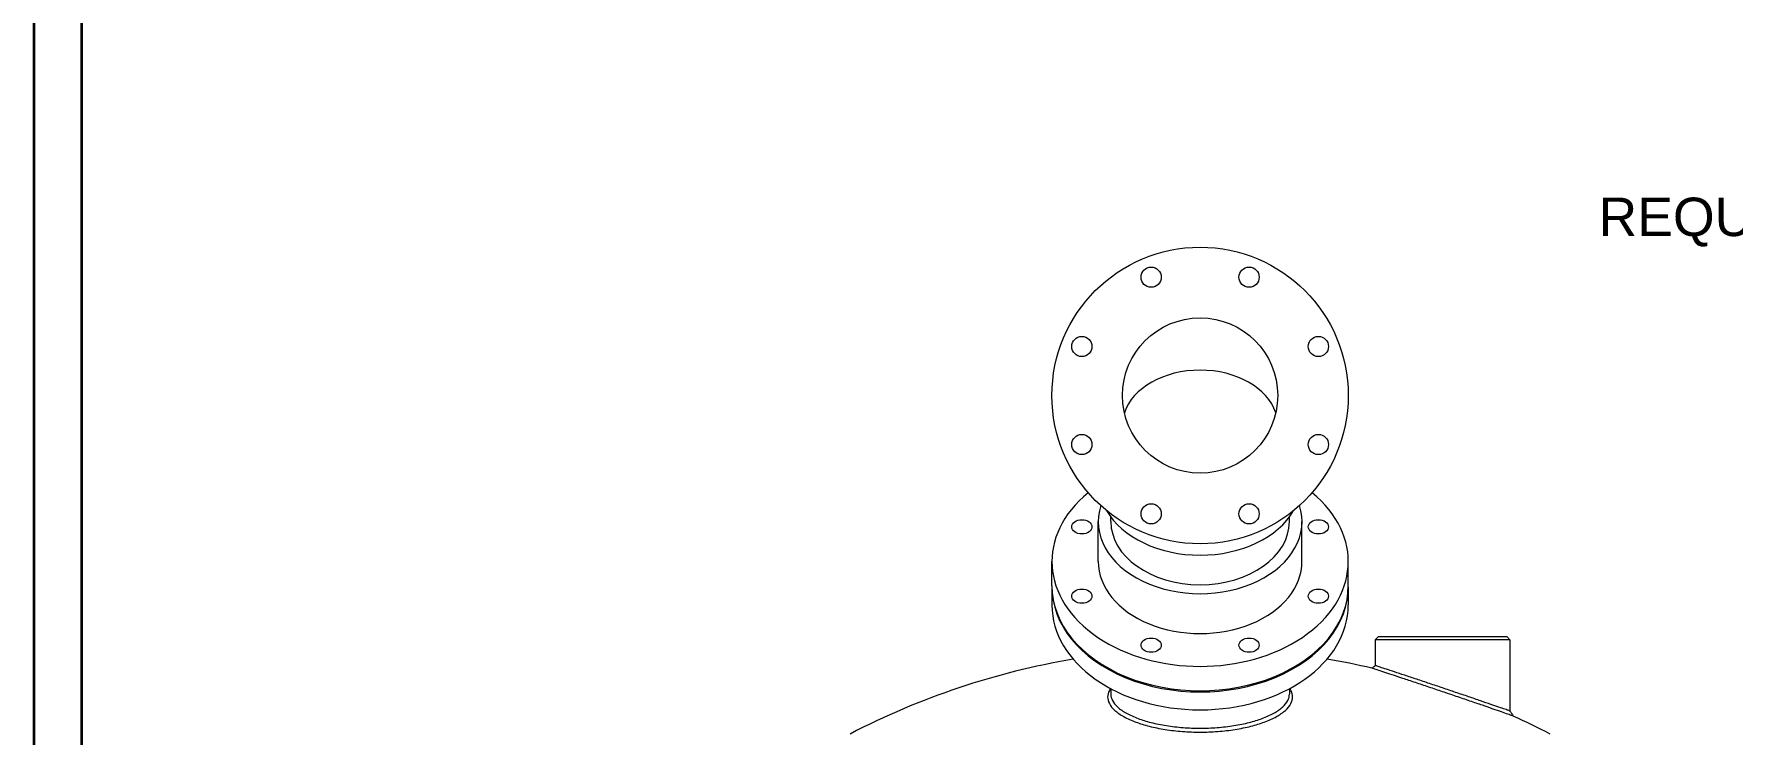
# Model space of a CAD drawing. Header units: inches. Extents: x 12 to 318, y 5 to 204.
# Drawn here: x 11.9 to 74.9, y 95.8 to 121.8 of the extents above; entities that cross this region are included whole.
import ezdxf

# ---------------------------------------------------------------- set-up
doc = ezdxf.new("R2010")
doc.units = ezdxf.units.IN
doc.header["$LTSCALE"] = 9.5
doc.header["$MEASUREMENT"] = 0
doc.layers.get('0').update_dxf_attribs({"lineweight": 25})
for name, color, linetype, lineweight in [('Border', 7, 'Continuous', 35), ('Symbol (ANSI)', 7, 'Continuous', 25), ('Visible', 7, 'Continuous', 18)]:
    doc.layers.add(name, color=color, linetype=linetype, lineweight=lineweight)
doc.styles.add('MEMCOR Medium', font='arial.ttf')
doc.dimstyles.new('Default (ANSI)$7', dxfattribs={"dimscale": 9.5, "dimtxt": 0.15, "dimasz": 0.098425, "dimexe": 0.125, "dimexo": 0.0625, "dimgap": 0.031496, "dimtad": 0, "dimtih": 1, "dimtoh": 1, "dimdec": 4, "dimzin": 3, "dimdsep": 46, "dimlunit": 5, "dimtxsty": 'MEMCOR Medium', "dimcen": 0.09, "dimdle": 0.393701, "dimclrd": 256, "dimclre": 256, "dimclrt": 256, "dimadec": 0, "dimazin": 1, "dimtfac": 0.8, "dimtofl": 0, "dimtmove": 0, "dimatfit": 3, "dimfxl": 1, "dimfrac": 1, "dimtolj": 1, "dimtzin": 4, "dimlwd": -1, "dimlwe": -1, "dimarcsym": 0})

# ---------------------------------------------------------------- blocks, each defined once
blk = doc.blocks.new('Borders 22x34_D')
at = {"layer": 'Border'}
for p, q in [((1.25, 21.5), (1.25, 0.5)), ((1.4375, 0.5), (1.4375, 21.3125))]:
    blk.add_line(p, q, dxfattribs=at)

msp = doc.modelspace()

# ---------------------------------------------------------------- linework, layer by layer
at = {"layer": 'Visible'}
for p, q in [((51.373561, 102.200278), (51.373561, 103.680783)), ((51.842311, 103.680783), (51.842311, 103.847992)), ((58.467311, 103.680783), (58.467311, 103.847992)), ((58.936061, 102.200278), (58.936061, 103.680783)), ((49.654811, 101.294298), (49.654811, 102.200278)), ((60.654811, 101.294298), (60.654811, 102.200278)), ((49.654811, 101.251871), (49.654811, 100.587191)), ((60.654811, 101.251871), (60.654811, 100.587191)), ((61.774811, 99.414298), (61.654811, 99.294298)), ((66.654811, 99.294298), (61.654811, 99.294298)), ((61.654811, 99.294298), (61.654811, 98.33965)), ((61.774811, 99.414298), (66.534811, 99.414298)), ((66.534811, 99.414298), (66.654811, 99.294298)), ((66.654811, 99.294298), (66.654811, 96.655225)), ((51.839811, 97.483904), (51.839811, 97.278781)), ((58.469811, 97.483904), (58.469811, 97.278781))]:
    msp.add_line(p, q, dxfattribs=at)
for centre, radius in [((55.154811, 108.356527), 5.5), ((53.337064, 112.744955), 0.375), ((56.972557, 112.744955), 0.375), ((55.154811, 108.356527), 2.8805), ((50.766383, 110.174273), 0.375), ((59.543238, 110.174273), 0.375), ((50.766383, 106.53878), 0.375), ((59.543238, 106.53878), 0.375), ((53.337064, 103.968099), 0.375), ((56.972557, 103.968099), 0.375)]:
    msp.add_circle(centre, radius, dxfattribs=at)
for start, end in [(99.61596979, 117.44381692), (76.92366009, 80.38403021), (62.55618308, 65.65532086)]:
    msp.add_arc((55.154811, 70.782078), 28.192219, start, end, dxfattribs=at)
for centre, major_axis, start_param, end_param in [((55.154811, 107.260511), (2.8805, 0), 0.224776759, 2.916815895), ((55.154811, 102.200278), (-5.5, 0), 5.568100779, 10.139862489), ((55.154811, 103.680783), (-3.78125, 0), 6.059053654, 9.648909614), ((55.154811, 105.082622), (3.7445, 0), 3.525520998, 5.899256963), ((55.154811, 103.680783), (3.3125, 0), 3.141592654, 6.283185307), ((55.154811, 102.200278), (-3.78125, 0), 0, 3.141592654), ((55.154811, 101.251871), (5.5, 0), 3.136138081, 6.28863988), ((55.154811, 101.294298), (-5.5, 0), 0, 3.141592654), ((55.154811, 100.587191), (5.5, 0), 3.141592654, 6.283185307)]:
    msp.add_ellipse(centre, major_axis=major_axis, ratio=0.707106781, start_param=start_param, end_param=end_param, dxfattribs=at)
for centre, major_axis in [((50.766383, 103.485619), (-0.375, 0)), ((59.543238, 103.485619), (0.375, 0)), ((50.766383, 100.914938), (-0.375, 0)), ((59.543238, 100.914938), (0.375, 0)), ((53.337064, 99.097191), (-0.375, 0)), ((56.972557, 99.097191), (0.375, 0))]:
    msp.add_ellipse(centre, major_axis=major_axis, ratio=0.707106781, dxfattribs=at)
for points in [[(61.533274, 98.243259), (61.573785, 98.275391), (61.6143, 98.307518), (61.654811, 98.33965)], [(66.654811, 96.655225), (66.695309, 96.592645), (66.735848, 96.530085), (66.776347, 96.467505)]]:
    msp.add_open_spline(points, degree=3, dxfattribs=at)
for points, knots in [([(66.654811, 96.655225), (66.654811, 96.655225), (66.639861, 96.660427), (66.577326, 96.682167), (66.529754, 96.698699), (66.404664, 96.742102), (66.327041, 96.769008), (66.148775, 96.830674), (66.048126, 96.865433), (65.828604, 96.941073), (65.701013, 96.984948), (65.423823, 97.079983), (65.274234, 97.131138), (64.962859, 97.23728), (64.800849, 97.292342), (64.475634, 97.402521), (64.312426, 97.457638), (63.99759, 97.563649), (63.83468, 97.618342), (63.509873, 97.727051), (63.347975, 97.781068), (63.036698, 97.884633), (62.887093, 97.934256), (62.609825, 98.026006), (62.482173, 98.06813), (62.262311, 98.14055), (62.161438, 98.173707), (61.982841, 98.232325), (61.905112, 98.25779), (61.779893, 98.298776), (61.732299, 98.314333), (61.669751, 98.334772), (61.654811, 98.33965), (61.654811, 98.33965)], [9.840972787, 9.840972787, 9.840972787, 9.840972787, 11.033928418, 11.033928418, 12.226884048, 12.226884048, 13.419839679, 13.419839679, 14.61279531, 14.61279531, 15.880082876, 15.880082876, 17.147370442, 17.147370442, 18.414658008, 18.414658008, 19.681945574, 19.681945574, 20.946056307, 20.946056307, 22.210167041, 22.210167041, 23.474277775, 23.474277775, 24.738388509, 24.738388509, 25.930987186, 25.930987186, 27.123585863, 27.123585863, 28.316184541, 28.316184541, 29.508783218, 29.508783218, 29.508783218, 29.508783218]), ([(66.776347, 96.467505), (66.776347, 96.467505), (66.760671, 96.473), (66.695103, 96.495959), (66.645226, 96.513418), (66.514085, 96.559246), (66.432712, 96.587652), (66.245847, 96.652741), (66.140349, 96.689425), (65.910191, 96.76926), (65.776376, 96.815578), (65.485671, 96.915884), (65.32879, 96.969867), (65.002239, 97.081854), (64.832334, 97.139937), (64.491271, 97.256139), (64.320109, 97.314258), (63.989956, 97.426014), (63.819128, 97.483658), (63.478523, 97.598216), (63.308744, 97.655131), (62.982302, 97.764238), (62.825403, 97.816509), (62.534609, 97.913144), (62.400726, 97.957506), (62.170188, 98.033746), (62.064439, 98.06864), (61.877202, 98.130327), (61.795709, 98.157123), (61.664424, 98.200251), (61.614522, 98.21662), (61.54894, 98.238126), (61.533274, 98.243259), (61.533274, 98.243259)], [-30.936788575, -30.936788575, -30.936788575, -30.936788575, -29.685853996, -29.685853996, -28.434919417, -28.434919417, -27.183984838, -27.183984838, -25.933050259, -25.933050259, -24.603273791, -24.603273791, -23.273497323, -23.273497323, -21.943720855, -21.943720855, -20.613944387, -20.613944387, -19.287734437, -19.287734437, -17.961524487, -17.961524487, -16.635314537, -16.635314537, -15.309104586, -15.309104586, -14.058571488, -14.058571488, -12.80803839, -12.80803839, -11.557505292, -11.557505292, -10.306972193, -10.306972193, -10.306972193, -10.306972193]), ([(51.830835, 97.488722), (51.814273, 97.465544), (51.799612, 97.442241), (51.74217, 97.336916), (51.721112, 97.254203), (51.721112, 97.094367), (51.741775, 97.011307), (51.830084, 96.844338), (51.897716, 96.76043), (52.07864, 96.597875), (52.192061, 96.519123), (52.457408, 96.372242), (52.609364, 96.304124), (52.920934, 96.189171), (53.087648, 96.137359), (53.452213, 96.045052), (53.650064, 96.004563), (54.064501, 95.939063), (54.28147, 95.914), (54.719427, 95.88099), (54.940419, 95.873052), (55.369202, 95.873052), (55.590194, 95.88099), (56.028151, 95.914), (56.24512, 95.939063), (56.659557, 96.004563), (56.857408, 96.045052), (57.221973, 96.137359), (57.388687, 96.189171), (57.700258, 96.304124), (57.852213, 96.372242), (58.11756, 96.519123), (58.230981, 96.597875), (58.411905, 96.76043), (58.479537, 96.844338), (58.567846, 97.011307), (58.588509, 97.094367), (58.588509, 97.173901)], [25.451513694, 25.451513694, 25.451513694, 25.451513694, 25.976384315, 25.976384315, 27.817581639, 27.817581639, 29.641187599, 29.641187599, 31.464793558, 31.464793558, 33.288399517, 33.288399517, 35.112005476, 35.112005476, 36.74566655, 36.74566655, 38.379327623, 38.379327623, 40.012988697, 40.012988697, 41.64664977, 41.64664977, 43.280310843, 43.280310843, 44.913971917, 44.913971917, 46.54763299, 46.54763299, 48.181294064, 48.181294064, 50.004900023, 50.004900023, 51.828505982, 51.828505982, 53.652111941, 53.652111941, 55.475717901, 55.475717901, 55.475717901, 55.475717901]), ([(51.839811, 97.278781), (51.839811, 97.20157), (51.859766, 97.120969), (51.945029, 96.95901), (52.010321, 96.877653), (52.184956, 96.720092), (52.294424, 96.643788), (52.550483, 96.501509), (52.697103, 96.435546), (52.997826, 96.324198), (53.158816, 96.273997), (53.510855, 96.184577), (53.701903, 96.145362), (54.102079, 96.081931), (54.311577, 96.057664), (54.734443, 96.025703), (54.947815, 96.018018), (55.361806, 96.018018), (55.575178, 96.025703), (55.998044, 96.057664), (56.207542, 96.081931), (56.607718, 96.145362), (56.798766, 96.184577), (57.150805, 96.273997), (57.311795, 96.324198), (57.612518, 96.435546), (57.759138, 96.501509), (58.015197, 96.643788), (58.124665, 96.720092), (58.2993, 96.877653), (58.364592, 96.95901), (58.449855, 97.120969), (58.469811, 97.20157), (58.469811, 97.278781)], [-26.690082261, -26.690082261, -26.690082261, -26.690082261, -24.931125031, -24.931125031, -23.1721678, -23.1721678, -21.41321057, -21.41321057, -19.654253339, -19.654253339, -18.076950287, -18.076950287, -16.499647235, -16.499647235, -14.922344183, -14.922344183, -13.345041131, -13.345041131, -11.767738078, -11.767738078, -10.190435026, -10.190435026, -8.613131974, -8.613131974, -7.035828922, -7.035828922, -5.276871692, -5.276871692, -3.517914461, -3.517914461, -1.758957231, -1.758957231, 0, 0, 0, 0]), ([(58.588509, 97.173901), (58.588509, 97.25203), (58.568574, 97.332574), (58.512654, 97.438003), (58.496848, 97.463437), (58.4788, 97.488724)], [55.475717901, 55.475717901, 55.475717901, 55.475717901, 57.267081679, 57.267081679, 57.838457145, 57.838457145, 57.838457145, 57.838457145])]:
    msp.add_open_spline(points, degree=3, knots=knots, dxfattribs=at)

# ---------------------------------------------------------------- block references
at = {"xscale": 9.5, "yscale": 9.5, "zscale": 9.5}
msp.add_blockref('Borders 22x34_D', (0, 0), dxfattribs=at)

# ---------------------------------------------------------------- texts
at = {"layer": 'Symbol (ANSI)', "insert": (96.262224, 115.695289), "char_height": 1.42500005, "width": 26.33426293, "attachment_point": 3, "line_spacing_factor": 0.944221, "style": 'MEMCOR Medium'}
msp.add_mtext('\\fArial|b0|i0;REQUIRED FLANGE BREAK\\P\\fArial|b0|i0;FOR HEAD REMOVAL', dxfattribs=at)

# ---------------------------------------------------------------- leaders
at = {"layer": 'Symbol (ANSI)', "annotation_type": 0, "has_hookline": 1, "hookline_direction": 1, "text_width": 26.167122}
msp.add_leader([(102.321922, 108.356527), (101.05019, 110.104565), (97.496476, 114.982789), (96.561437, 114.982789)], dimstyle='Default (ANSI)$7', override={"dimtad": 0}, dxfattribs=at)

doc.saveas('drawing.dxf')
